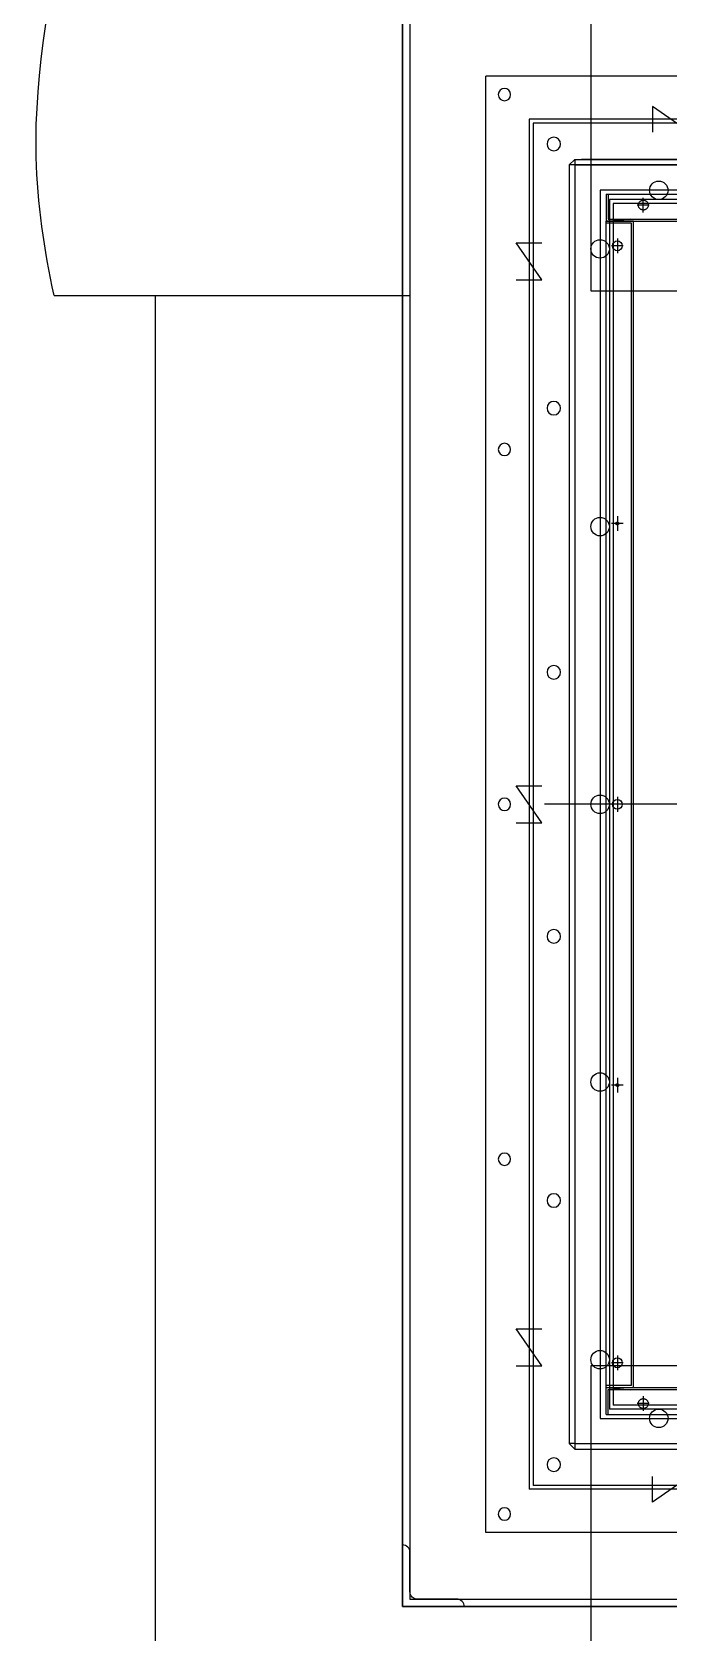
# Model space of a CAD drawing. Header units: millimetres. Extents: x 89450 to 753248, y -530175 to 1209785.
# Drawn here: x 96584 to 97099, y -95358 to -94061 of the extents above; entities that cross this region are included whole.
import ezdxf

# ---------------------------------------------------------------- set-up
doc = ezdxf.new("R2010")
doc.units = ezdxf.units.MM
doc.header["$LTSCALE"] = 150
doc.linetypes.add('CENTER', pattern=[50.8, 31.75, -6.35, 6.35, -6.35])
doc.linetypes.add('PHANTOMX2', pattern=[127, 63.5, -12.7, 12.7, -12.7, 12.7, -12.7])
doc.layers.add('------00 Load Bank', color=3, linetype='Continuous')
doc.layers.add('-----35 Equipmnet Pad', color=7, linetype='Continuous')

# ---------------------------------------------------------------- blocks, each defined once
blk = doc.blocks.new('A$Cd768ecee')
at = {"color": 0}
for p, q in [((0, 1180), (1180, 1180)), ((1180, 0), (1180, 1180)), ((35, 1145), (1145, 1145)), ((38.2, 1141.8), (1141.8, 1141.8)), ((1141.8, 1141.8), (1141.8, 38.2)), ((1145, 1145), (1145, 35)), ((100, 1080), (1080, 1080)), ((103.2, 1076.8), (1076.8, 1076.8)), ((1076.8, 1076.8), (1076.8, 103.2)), ((1080, 1080), (1080, 100)), ((100, 100), (1080, 100)), ((103.2, 103.2), (1076.8, 103.2)), ((35, 35), (1145, 35)), ((38.2, 38.2), (1141.8, 38.2)), ((0, 0), (1180, 0))]:
    blk.add_line(p, q, dxfattribs=at)
for points in [[(1015, 1155.4), (1015, 1134.6), (1045, 1155.4), (1045, 1134.6)], [(1155.4, 1015), (1134.6, 1015), (1155.4, 1045), (1134.6, 1045)], [(1155.4, 575), (1134.6, 575), (1155.4, 605), (1134.6, 605)], [(1155.4, 135), (1134.6, 135), (1155.4, 165), (1134.6, 165)], [(1015, 24.6), (1015, 45.4), (1045, 24.6), (1045, 45.4)]]:
    blk.add_lwpolyline(points, dxfattribs=at)
for centre, radius in [((1165, 1165), 5), ((1125, 1125), 5.5), ((1125, 911), 5.5), ((1165, 877.5), 5), ((1125, 697), 5.5), ((1165, 590), 5), ((1125, 483), 5.5), ((1165, 302.5), 5), ((1125, 269), 5.5), ((1125, 55), 5.5), ((1165, 15), 5)]:
    blk.add_circle(centre, radius, dxfattribs=at)
blk = doc.blocks.new('A$Ca2785acc')
at = {"color": 0}
for p, q in [((985, 1002), (0, 1002)), ((955, 987), (955, 999)), ((985, 1002), (985, 980)), ((985, 980), (0, 980)), ((983.4, 981.6), (1.6, 981.6)), ((963, 980), (963, 35)), ((985, 980), (963, 980)), ((964.6, 978.4), (964.6, 36.6)), ((964.6, 978.4), (985, 978.4)), ((985, 980), (965, 982)), ((985, 980), (985, 35)), ((971.2, 960), (980.8, 960)), ((971.2, 960), (980.8, 960)), ((976, 954), (976, 966)), ((976, 729), (976, 741)), ((971.2, 735), (980.8, 735)), ((971.2, 507.5), (980.8, 507.5)), ((976, 501.5), (976, 513.5)), ((976, 274), (976, 286)), ((971.2, 280), (980.8, 280)), ((971.2, 55), (980.8, 55)), ((976, 49), (976, 61)), ((985, 35), (0, 35)), ((983.4, 33.4), (1.6, 33.4)), ((955, 28), (955, 16)), ((963, 35), (985, 35)), ((964.6, 36.6), (985, 36.6)), ((985, 35), (965, 33)), ((985, 13), (985, 35)), ((985, 13), (0, 13))]:
    blk.add_line(p, q, dxfattribs=at)
at = {"color": 0, "linetype": 'PHANTOMX2'}
for p, q in [((983.4, 1002), (983.4, 981.6)), ((983.4, 13), (983.4, 33.4))]:
    blk.add_line(p, q, dxfattribs=at)
at = {"color": 0, "linetype": 'CENTER'}
for p, q in [((950.2, 993), (960, 993)), ((950.2, 22), (960, 22))]:
    blk.add_line(p, q, dxfattribs=at)
at = {"color": 0, "linetype": 'PHANTOMX2'}
for centre in [(955, 993), (955, 22)]:
    blk.add_circle(centre, 4, dxfattribs=at)
at = {"color": 0}
for centre, radius in [((976, 960), 4), ((976, 960), 4), ((976, 735), 1.25), ((976, 507.5), 4), ((976, 280), 1.25), ((976, 55), 4)]:
    blk.add_circle(centre, radius, dxfattribs=at)
blk = doc.blocks.new('A$C02650c35')
at = {"color": 0, "linetype": 'CENTER'}
for p, q in [((522.5, 1085), (522.5, 0)), ((25, 1040), (25, 45)), ((1020, 45), (1020, 1040)), ((25, 45), (1020, 45))]:
    blk.add_line(p, q, dxfattribs=at)
at = {"color": 0}
for p, q in [((4.5, 1065), (4.5, 24.5)), ((4.5, 24.5), (4.5, 1065)), ((0, 24.5), (0, 1060.5)), ((0, 24.5), (0, 1060.5)), ((0, 1055), (0, 30)), ((1040.5, 24.5), (1040.5, 1060.5)), ((1045, 24.5), (1045, 1060.5)), ((1045, 30), (1045, 1055)), ((0, 24.5), (1045, 24.5)), ((0, 24.5), (4.5, 20)), ((4.5, 24.5), (4.5, 20)), ((4.5, 20), (1040.5, 20)), ((10, 20), (1035, 20)), ((1040.5, 24.5), (1040.5, 20)), ((1045, 24.5), (1040.5, 20))]:
    blk.add_line(p, q, dxfattribs=at)
for centre in [(25, 92.5), (1020, 92.5), (72.5, 45), (297.5, 45), (522.5, 45), (747.5, 45), (972.5, 45)]:
    blk.add_circle(centre, 7.5, dxfattribs=at)

msp = doc.modelspace()

# ---------------------------------------------------------------- linework, layer by layer
at = {"layer": '------00 Load Bank', "color": 161}
for p, q in [((96601.5, -94274.1, -9.9), (96889.7, -94274.1, -9.9)), ((96883.7, -95336.4, 0), (96883.7, -95128.7, 0)), ((97036.4, -95336.4, 0), (96883.7, -95336.4, 0))]:
    msp.add_line(p, q, dxfattribs=at)
at = {"layer": '------00 Load Bank', "color": 161, "elevation": 0}
msp.add_lwpolyline([(98253.7, -92736.4), (96883.7, -92736.4), (96883.7, -95336.4), (98253.7, -95336.4), (98253.7, -92736.4)], dxfattribs=at)
for points in [[(98253.7, -95336.4), (96883.7, -95336.4), (96883.7, -92736.4), (98253.7, -92736.4)], [(98247.7, -92742.4), (96889.7, -92742.4), (96889.7, -95330.4), (98247.7, -95330.4)]]:
    msp.add_lwpolyline(points, close=True, dxfattribs=at)
at = {"layer": '------00 Load Bank', "color": 161, "ltscale": 2, "elevation": 0}
for points in [[(98046.2, -94270.3), (98046.2, -93838), (97036.2, -93838), (97036.2, -94270.3)], [(98046.2, -95673.7), (98046.2, -95141.4), (97036.2, -95141.4), (97036.2, -95673.7)]]:
    msp.add_lwpolyline(points, close=True, dxfattribs=at)
at = {"layer": '------00 Load Bank', "color": 161, "ltscale": 0.2, "elevation": 0}
msp.add_lwpolyline([(96883.7, -95286.4), (96883.7, -95336.4), (96933.7, -95336.4), (96933.7, -95336.4, 0.414214), (96927.7, -95330.4), (96895.7, -95330.4, -0.414214), (96889.7, -95324.4), (96889.7, -95292.4, 0.414214), (96883.7, -95286.4), (96883.7, -95286.4)], format="xyb", dxfattribs=at)
at = {"layer": '------00 Load Bank', "color": 161}
msp.add_open_spline([(96601.5, -94274.1, 0), (96593.5, -94236.9, 0), (96567.1, -94060, 0), (96669.8, -93820.7, 0), (96614.8, -93628.7, 0), (96596.5, -93574.1, 0)], degree=3, knots=[124.01415, 124.01415, 124.01415, 124.01415, 238.000173, 663.61754, 833.548095, 833.548095, 833.548095, 833.548095], dxfattribs=at)
at = {"layer": '-----35 Equipmnet Pad', "color": 161, "elevation": 0}
msp.add_lwpolyline([(96683.7, -97674.1), (96683.7, -94274.1)], dxfattribs=at)

# ---------------------------------------------------------------- block references
at = {"layer": '------00 Load Bank', "color": 161, "xscale": -1}
msp.add_blockref('A$Cd768ecee', (98131.2, -95276.4, 0), dxfattribs=at)
at = {"layer": '------00 Load Bank', "color": 161}
for name, p, rotation in [('A$C02650c35', (96998.7, -94163.9, 0), 270), ('A$Ca2785acc', (98033.7, -94178.9, 0), 180), ('A$Ca2785acc', (98033.7, -94178.9, 0), 180)]:
    msp.add_blockref(name, p, dxfattribs=dict(at, rotation=rotation))

doc.saveas('drawing.dxf')
